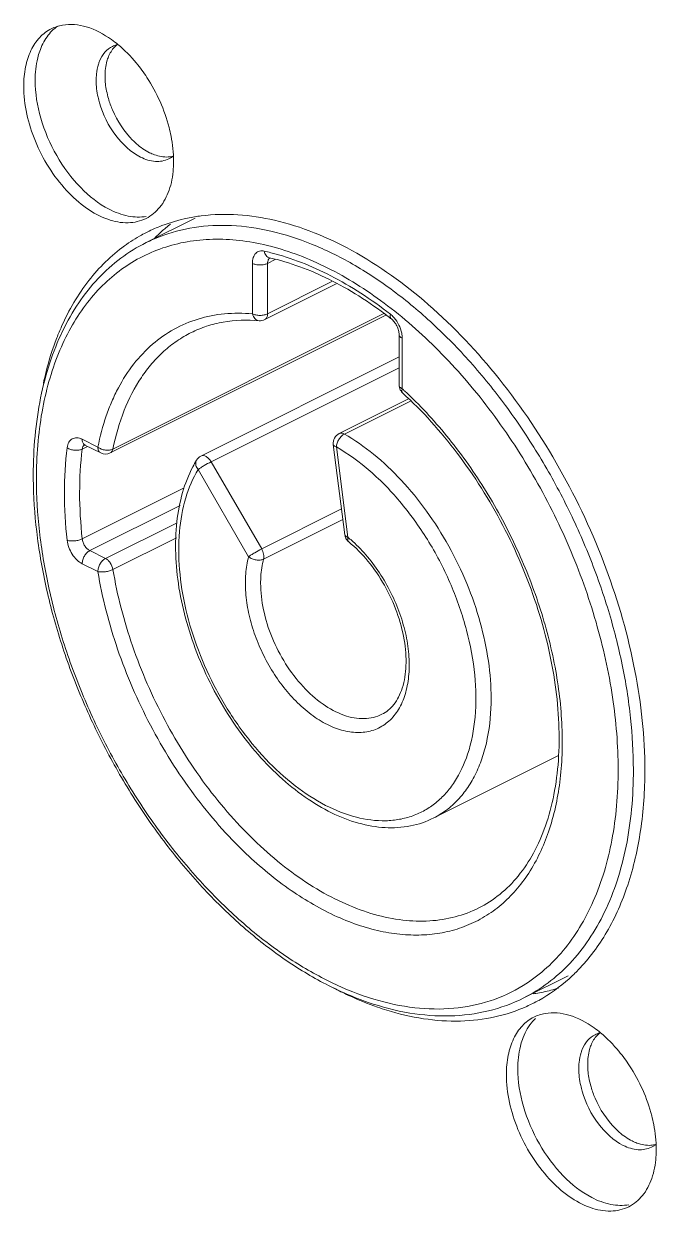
# Model space of a CAD drawing. Header units: millimetres. Extents: x 0 to 9253, y 0 to 2730.
# Drawn here: x 2708.37 to 2725.98, y 1884.49 to 1917.54 of the extents above; entities that cross this region are included whole.
import ezdxf

# ---------------------------------------------------------------- set-up
doc = ezdxf.new("R2010")
doc.units = ezdxf.units.MM
doc.layers.get('0').update_dxf_attribs({"lineweight": 13})

msp = doc.modelspace()

# ---------------------------------------------------------------- linework, layer by layer
at = {"lineweight": 9}
for p, q in [((2711.782, 1911.447), (2713.15, 1912.131)), ((2715.216, 1911.025), (2715.214, 1911.025)), ((2714.739, 1909.466), (2714.739, 1910.87)), ((2715.373, 1910.975), (2715.163, 1910.87)), ((2715.163, 1909.466), (2715.163, 1910.87)), ((2716.952, 1910.361), (2715.163, 1909.466)), ((2717.075, 1910.299), (2715.085, 1909.304)), ((2710.785, 1905.594), (2718.456, 1909.429)), ((2710.858, 1905.702), (2718.395, 1909.471)), ((2714.925, 1909.274), (2714.925, 1909.274)), ((2718.823, 1908.89), (2718.823, 1907.487)), ((2718.911, 1908.784), (2718.911, 1907.38)), ((2713.307, 1905.508), (2718.823, 1908.266)), ((2713.592, 1905.349), (2718.823, 1907.964)), ((2719.082, 1907.1), (2717.155, 1906.136)), ((2719.14, 1907.04), (2717.302, 1906.121)), ((2710.002, 1905.975), (2710.439, 1905.756)), ((2710.004, 1905.703), (2710.151, 1905.777)), ((2710.08, 1905.812), (2710.517, 1905.594)), ((2716.991, 1905.83), (2717.314, 1903.314)), ((2717.077, 1905.762), (2717.399, 1903.247)), ((2713.185, 1905.395), (2713.185, 1905.395)), ((2714.636, 1902.708), (2713.229, 1905.134)), ((2714.998, 1902.923), (2713.592, 1905.349)), ((2712.839, 1904.621), (2710.004, 1903.204)), ((2712.729, 1904.134), (2710.214, 1902.876)), ((2717.222, 1904.035), (2714.998, 1902.923)), ((2717.259, 1903.743), (2715.052, 1902.64)), ((2712.643, 1903.654), (2710.651, 1902.658)), ((2712.623, 1903.233), (2710.858, 1902.351)), ((2710.651, 1902.658), (2710.214, 1902.876)), ((2710.439, 1902.292), (2710.002, 1902.51)), ((2719.787, 1895.436), (2723.26, 1897.173)), ((2722.292, 1890.428), (2723.533, 1891.048))]:
    msp.add_line(p, q, dxfattribs=at)
for centre, radius, start, end in [((2711.144, 1916.306), 0.672, 104.334, 116.4463), ((2712.096, 1915.963), 1.705, 174.1601, 180.0597), ((2712.522, 1916.085), 1.884, 180.0162, 182.4458), ((2712.116, 1914.367), 0.66, 296.5164, 303.9037), ((2712.11, 1914.376), 0.67, 303.9196, 309.1157), ((2713.879, 1907.567), 4.658, 101.6795, 110.8698), ((2713.925, 1907.346), 4.884, 97.1374, 101.6801), ((2713.828, 1907.707), 4.51, 116.5575, 118.8094), ((2713.836, 1907.691), 4.528, 110.9178, 116.5513), ((2715.48, 1908.116), 4.892, 131.9406, 134.9509), ((2715.376, 1908.233), 4.735, 128.0205, 131.9432), ((2713.846, 1907.677), 4.544, 118.8226, 125.9424), ((2713.758, 1907.494), 4.419, 111.2965, 116.5634), ((2713.642, 1904.807), 6.562, 75.7705, 77.4303), ((2715.294, 1910.928), 0.117, 125.6645, 128.7643), ((2711.352, 1899.987), 11.826, 52.1495, 52.6329), ((2715.99, 1906.197), 7.181, 155.9852, 158.7781), ((2714.951, 1909.572), 0.3, 264.9367, 296.5695), ((2719.122, 1907.486), 0.299, 179.964, 207.9136), ((2711.302, 1899.039), 11.291, 47.1876, 47.6312), ((2719.124, 1907.487), 0.301, 207.9152, 222.0466), ((2719.123, 1907.487), 0.3, 222.0965, 227.6545), ((2717.289, 1905.868), 0.3, 116.5672, 187.304), ((2710.132, 1905.726), 0.116, 125.1706, 128.5357), ((2710.131, 1905.914), 0.113, 234.0644, 243.4397), ((2710.651, 1905.862), 0.3, 243.3808, 296.5688), ((2716.06, 1903.658), 3.359, 148.8566, 152.5014), ((2713.326, 1905.31), 0.165, 148.9485, 161.6522), ((2713.442, 1905.24), 0.3, 116.5682, 148.8659), ((2721.127, 1904.985), 12.486, 180.0006, 180.4965), ((2717.614, 1903.353), 0.302, 187.309, 197.6652), ((2717.611, 1903.352), 0.299, 197.7164, 206.9913), ((2715.055, 1900.385), 3.699, 49.1326, 50.6805), ((2721.468, 1899.198), 9.595, 242.2263, 245.0193), ((2721.843, 1895.405), 4.913, 278.3805, 279.2639), ((2721.857, 1895.32), 4.827, 279.2596, 281.6949), ((2721.885, 1895.185), 4.689, 281.6875, 287.0922), ((2720.527, 1894.313), 4.514, 294.1724, 296.5568), ((2720.528, 1894.309), 4.51, 296.5576, 298.9058), ((2724.579, 1888.803), 0.672, 104.334, 116.4463), ((2725.531, 1888.461), 1.705, 174.1601, 180.0597), ((2725.957, 1888.583), 1.884, 180.0162, 182.4458), ((2725.551, 1886.865), 0.66, 296.5164, 303.9037), ((2725.545, 1886.874), 0.67, 303.9196, 309.1157)]:
    msp.add_arc(centre, radius, start, end, dxfattribs=at)
for points, knots in [([(2708.375, 1915.802), (2708.375, 1915.981), (2708.404, 1916.323), (2708.55, 1916.79), (2708.794, 1917.164), (2709.021, 1917.337), (2709.142, 1917.397)], [0, 0, 0, 0, 0.289434, 0.549661, 0.782893, 1, 1, 1, 1]), ([(2709.318, 1917.472), (2709.205, 1917.392), (2708.997, 1917.179), (2708.868, 1916.914), (2708.819, 1916.771)], [0, 0, 0, 0, 0.476728, 1, 1, 1, 1]), ([(2709.453, 1917.5), (2709.671, 1917.538), (2710.173, 1917.485), (2710.605, 1917.249), (2710.819, 1917.097)], [0, 0, 0, 0, 0.458212, 1, 1, 1, 1]), ([(2710.973, 1916.955), (2710.947, 1916.934), (2710.845, 1916.839), (2710.772, 1916.716), (2710.732, 1916.618)], [0, 0, 0, 0, 0.237875, 1, 1, 1, 1]), ([(2710.819, 1917.097), (2710.88, 1917.053), (2711.131, 1916.86), (2711.353, 1916.632), (2711.507, 1916.447)], [0, 0, 0, 0, 0.238989, 1, 1, 1, 1]), ([(2708.819, 1916.771), (2708.797, 1916.71), (2708.721, 1916.447), (2708.693, 1916.17), (2708.693, 1915.961)], [0, 0, 0, 0, 0.235186, 1, 1, 1, 1]), ([(2710.845, 1916.907), (2710.765, 1916.868), (2710.616, 1916.748), (2710.521, 1916.584), (2710.484, 1916.494)], [0, 0, 0, 0, 0.478312, 1, 1, 1, 1]), ([(2710.484, 1916.494), (2710.473, 1916.467), (2710.432, 1916.351), (2710.409, 1916.229), (2710.399, 1916.136)], [0, 0, 0, 0, 0.237679, 1, 1, 1, 1]), ([(2710.732, 1916.618), (2710.716, 1916.579), (2710.658, 1916.407), (2710.638, 1916.224), (2710.638, 1916.085)], [0, 0, 0, 0, 0.233286, 1, 1, 1, 1]), ([(2711.507, 1916.447), (2711.613, 1916.318), (2712.012, 1915.773), (2712.295, 1915.142), (2712.421, 1914.651)], [0, 0, 0, 0, 0.247861, 1, 1, 1, 1]), ([(2711.787, 1912.177), (2711.622, 1912.148), (2711.256, 1912.162), (2710.606, 1912.41), (2709.897, 1912.976), (2709.252, 1913.853), (2708.814, 1914.875), (2708.693, 1915.608), (2708.693, 1915.961)], [0, 0, 0, 0, 0.093547, 0.199568, 0.384098, 0.59109, 0.802817, 1, 1, 1, 1]), ([(2710.484, 1915.334), (2710.469, 1915.387), (2710.417, 1915.592), (2710.39, 1915.804), (2710.39, 1915.961)], [0, 0, 0, 0, 0.261171, 1, 1, 1, 1]), ([(2710.639, 1916.005), (2710.641, 1915.96), (2710.655, 1915.776), (2710.693, 1915.593), (2710.732, 1915.458)], [0, 0, 0, 0, 0.240133, 1, 1, 1, 1]), ([(2711.78, 1912.12), (2711.626, 1912.044), (2711.258, 1911.961), (2710.673, 1912.077), (2710.087, 1912.399), (2709.33, 1913.081), (2708.627, 1914.219), (2708.375, 1915.282), (2708.375, 1915.802)], [0, 0, 0, 0, 0.090715, 0.191731, 0.308086, 0.439288, 0.725544, 1, 1, 1, 1]), ([(2711.628, 1913.827), (2711.356, 1913.963), (2710.871, 1914.422), (2710.578, 1915.008), (2710.484, 1915.334)], [0, 0, 0, 0, 0.473032, 1, 1, 1, 1]), ([(2710.732, 1915.458), (2710.763, 1915.349), (2710.915, 1914.928), (2711.166, 1914.54), (2711.401, 1914.303)], [0, 0, 0, 0, 0.252654, 1, 1, 1, 1]), ([(2712.421, 1914.651), (2712.442, 1914.572), (2712.512, 1914.265), (2712.547, 1913.949), (2712.547, 1913.716)], [0, 0, 0, 0, 0.26036, 1, 1, 1, 1]), ([(2711.401, 1914.303), (2711.438, 1914.266), (2711.582, 1914.131), (2711.745, 1914.015), (2711.875, 1913.95)], [0, 0, 0, 0, 0.265011, 1, 1, 1, 1]), ([(2712.41, 1913.777), (2712.299, 1913.721), (2712.019, 1913.675), (2711.756, 1913.762), (2711.628, 1913.827)], [0, 0, 0, 0, 0.463706, 1, 1, 1, 1]), ([(2711.875, 1913.95), (2711.919, 1913.929), (2712.084, 1913.857), (2712.268, 1913.822), (2712.398, 1913.831)], [0, 0, 0, 0, 0.271907, 1, 1, 1, 1]), ([(2712.547, 1913.716), (2712.547, 1913.643), (2712.537, 1913.37), (2712.488, 1913.096), (2712.421, 1912.906)], [0, 0, 0, 0, 0.265124, 1, 1, 1, 1]), ([(2712.421, 1912.906), (2712.362, 1912.735), (2712.201, 1912.422), (2711.927, 1912.194), (2711.78, 1912.12)], [0, 0, 0, 0, 0.524962, 1, 1, 1, 1]), ([(2713.318, 1912.192), (2713.992, 1912.277), (2715.472, 1912.159), (2717.64, 1911.265), (2719.757, 1909.736), (2721.704, 1907.666), (2723.367, 1905.184), (2724.645, 1902.441), (2725.457, 1899.609), (2725.664, 1897.691), (2725.664, 1896.765)], [0, 0, 0, 0, 0.094202, 0.201025, 0.321602, 0.453732, 0.593107, 0.734301, 0.871644, 1, 1, 1, 1]), ([(2725.345, 1896.783), (2725.345, 1897.261), (2725.289, 1898.241), (2725.053, 1899.723), (2724.668, 1901.227), (2724.14, 1902.726), (2723.48, 1904.191), (2722.699, 1905.596), (2721.814, 1906.914), (2720.839, 1908.12), (2719.793, 1909.193), (2718.695, 1910.112), (2717.565, 1910.861), (2716.423, 1911.424), (2715.289, 1911.792), (2714.184, 1911.955), (2713.129, 1911.908), (2712.464, 1911.733), (2712.153, 1911.611)], [0, 0, 0, 0, 0.064232, 0.13149, 0.201125, 0.272404, 0.344513, 0.416607, 0.48784, 0.557402, 0.624556, 0.688671, 0.749271, 0.806081, 0.859085, 0.908577, 0.955212, 1, 1, 1, 1]), ([(2708.641, 1904.985), (2708.641, 1905.704), (2708.731, 1906.762), (2709.077, 1908.09), (2709.43, 1908.979), (2709.88, 1909.772), (2710.425, 1910.459), (2711.058, 1911.028), (2711.535, 1911.323), (2711.782, 1911.447)], [0, 0, 0, 0, 0.285315, 0.417838, 0.543751, 0.663702, 0.778744, 0.890281, 1, 1, 1, 1]), ([(2724.921, 1896.783), (2724.921, 1897.456), (2724.807, 1898.843), (2724.341, 1900.923), (2723.594, 1903), (2722.593, 1904.995), (2721.375, 1906.833), (2719.986, 1908.447), (2718.477, 1909.776), (2717.134, 1910.625), (2716.05, 1911.105), (2715.262, 1911.358), (2714.489, 1911.51), (2713.736, 1911.559), (2713.012, 1911.503), (2712.325, 1911.344), (2711.68, 1911.081), (2711.086, 1910.718), (2710.549, 1910.259), (2710.073, 1909.708), (2709.664, 1909.073), (2709.325, 1908.359), (2709.059, 1907.574), (2708.798, 1906.415), (2708.728, 1905.5), (2708.728, 1904.879)], [0, 0, 0, 0, 0.06866, 0.14148, 0.216946, 0.293301, 0.36872, 0.441454, 0.509989, 0.573228, 0.60272, 0.630777, 0.657481, 0.682978, 0.707488, 0.731298, 0.754747, 0.778207, 0.802044, 0.826598, 0.852152, 0.878922, 0.907051, 0.936615, 1, 1, 1, 1]), ([(2709.43, 1909.119), (2709.632, 1909.57), (2710.116, 1910.405), (2710.806, 1911.086), (2711.178, 1911.356)], [0, 0, 0, 0, 0.517752, 1, 1, 1, 1]), ([(2714.739, 1910.87), (2714.739, 1910.924), (2714.751, 1911.024), (2714.81, 1911.134), (2714.879, 1911.189), (2714.959, 1911.223), (2715.027, 1911.221), (2715.07, 1911.211)], [0, 0, 0, 0, 0.291558, 0.538016, 0.651039, 0.762712, 1, 1, 1, 1]), ([(2715.07, 1911.211), (2715.073, 1911.188), (2715.086, 1911.144), (2715.118, 1911.087), (2715.162, 1911.044), (2715.198, 1911.029), (2715.216, 1911.025)], [0, 0, 0, 0, 0.281682, 0.540737, 0.777236, 1, 1, 1, 1]), ([(2715.175, 1910.95), (2715.177, 1910.957), (2715.188, 1910.983), (2715.205, 1911.006), (2715.221, 1911.019)], [0, 0, 0, 0, 0.269607, 1, 1, 1, 1]), ([(2718.529, 1909.386), (2718.262, 1909.59), (2717.723, 1909.967), (2716.642, 1910.576), (2715.786, 1910.898), (2715.216, 1911.025)], [0, 0, 0, 0, 0.27144, 0.529006, 1, 1, 1, 1]), ([(2715.254, 1911.167), (2715.831, 1911.021), (2716.692, 1910.678), (2717.776, 1910.046), (2718.314, 1909.663), (2718.58, 1909.456)], [0, 0, 0, 0, 0.474309, 0.731004, 1, 1, 1, 1]), ([(2714.739, 1910.87), (2714.769, 1910.855), (2714.84, 1910.833), (2714.951, 1910.822), (2715.062, 1910.833), (2715.133, 1910.855), (2715.163, 1910.87)], [0, 0, 0, 0, 0.23537, 0.5, 0.76463, 1, 1, 1, 1]), ([(2715.163, 1910.87), (2715.163, 1910.877), (2715.164, 1910.904), (2715.169, 1910.931), (2715.175, 1910.95)], [0, 0, 0, 0, 0.264585, 1, 1, 1, 1]), ([(2710.439, 1905.756), (2710.497, 1906.051), (2710.611, 1906.482), (2710.821, 1907.026), (2711.058, 1907.52), (2711.412, 1908.075), (2711.937, 1908.632), (2712.547, 1909.059), (2713.229, 1909.347), (2713.97, 1909.491), (2714.481, 1909.489), (2714.739, 1909.466)], [0, 0, 0, 0, 0.143637, 0.212064, 0.278305, 0.404812, 0.525104, 0.641726, 0.757717, 0.876221, 1, 1, 1, 1]), ([(2714.739, 1909.466), (2714.769, 1909.451), (2714.84, 1909.429), (2714.951, 1909.419), (2715.062, 1909.429), (2715.133, 1909.451), (2715.163, 1909.466)], [0, 0, 0, 0, 0.235374, 0.500009, 0.764642, 1, 1, 1, 1]), ([(2714.739, 1909.466), (2714.745, 1909.441), (2714.763, 1909.392), (2714.805, 1909.331), (2714.86, 1909.288), (2714.903, 1909.276), (2714.925, 1909.274)], [0, 0, 0, 0, 0.279768, 0.538479, 0.776009, 1, 1, 1, 1]), ([(2715.085, 1909.304), (2715.097, 1909.31), (2715.121, 1909.328), (2715.145, 1909.366), (2715.16, 1909.413), (2715.163, 1909.448), (2715.163, 1909.466)], [0, 0, 0, 0, 0.217151, 0.450339, 0.710419, 1, 1, 1, 1]), ([(2718.58, 1909.456), (2718.577, 1909.442), (2718.574, 1909.416), (2718.576, 1909.378), (2718.587, 1909.347), (2718.601, 1909.331), (2718.608, 1909.325)], [0, 0, 0, 0, 0.303685, 0.567778, 0.795087, 1, 1, 1, 1]), ([(2718.58, 1909.456), (2718.589, 1909.449), (2718.627, 1909.418), (2718.662, 1909.383), (2718.686, 1909.355)], [0, 0, 0, 0, 0.241348, 1, 1, 1, 1]), ([(2718.686, 1909.355), (2718.738, 1909.294), (2718.826, 1909.159), (2718.88, 1909.007), (2718.896, 1908.929)], [0, 0, 0, 0, 0.500662, 1, 1, 1, 1]), ([(2714.925, 1909.274), (2714.593, 1909.303), (2714.095, 1909.288), (2713.466, 1909.132), (2713.174, 1909.012), (2713.034, 1908.942)], [0, 0, 0, 0, 0.514426, 0.759263, 1, 1, 1, 1]), ([(2718.608, 1909.325), (2718.638, 1909.302), (2718.697, 1909.24), (2718.765, 1909.131), (2718.81, 1909.01), (2718.823, 1908.928), (2718.823, 1908.89)], [0, 0, 0, 0, 0.230534, 0.502697, 0.773601, 1, 1, 1, 1]), ([(2708.921, 1907.527), (2708.944, 1907.638), (2709.044, 1908.068), (2709.177, 1908.49), (2709.296, 1908.796)], [0, 0, 0, 0, 0.257275, 1, 1, 1, 1]), ([(2710.858, 1905.702), (2710.931, 1906.07), (2711.127, 1906.765), (2711.531, 1907.556), (2711.933, 1908.087), (2712.266, 1908.429), (2712.632, 1908.717), (2712.898, 1908.874), (2713.034, 1908.942)], [0, 0, 0, 0, 0.27801, 0.53357, 0.654465, 0.771758, 0.886528, 1, 1, 1, 1]), ([(2718.911, 1908.784), (2718.898, 1908.79), (2718.874, 1908.804), (2718.846, 1908.83), (2718.827, 1908.859), (2718.823, 1908.88), (2718.823, 1908.89)], [0, 0, 0, 0, 0.301881, 0.565479, 0.793524, 1, 1, 1, 1]), ([(2718.896, 1908.929), (2718.898, 1908.916), (2718.907, 1908.869), (2718.911, 1908.82), (2718.911, 1908.784)], [0, 0, 0, 0, 0.258549, 1, 1, 1, 1]), ([(2718.911, 1907.38), (2718.898, 1907.387), (2718.874, 1907.401), (2718.846, 1907.427), (2718.827, 1907.456), (2718.823, 1907.477), (2718.823, 1907.487)], [0, 0, 0, 0, 0.302288, 0.565551, 0.793459, 1, 1, 1, 1]), ([(2718.911, 1907.38), (2718.907, 1907.368), (2718.901, 1907.345), (2718.899, 1907.313), (2718.905, 1907.285), (2718.915, 1907.27), (2718.921, 1907.265)], [0, 0, 0, 0, 0.314138, 0.581271, 0.804383, 1, 1, 1, 1]), ([(2718.975, 1907.321), (2719.394, 1906.934), (2720.191, 1906.077), (2721.223, 1904.63), (2722.089, 1903.04), (2722.755, 1901.365), (2723.197, 1899.67), (2723.396, 1898.018), (2723.346, 1896.469), (2723.045, 1895.081), (2722.579, 1894.077), (2722.087, 1893.421), (2721.675, 1893.012), (2721.213, 1892.679), (2720.708, 1892.427), (2720.165, 1892.258), (2719.59, 1892.174), (2718.988, 1892.176), (2718.367, 1892.262), (2717.731, 1892.431), (2716.853, 1892.774), (2715.755, 1893.411), (2714.958, 1894.07), (2714.568, 1894.441)], [0, 0, 0, 0, 0.071625, 0.146409, 0.222652, 0.298506, 0.372167, 0.442018, 0.506808, 0.565856, 0.619291, 0.644288, 0.66842, 0.692003, 0.7154, 0.738987, 0.763126, 0.788133, 0.814262, 0.841694, 0.870541, 0.932529, 1, 1, 1, 1]), ([(2721.04, 1892.932), (2721.248, 1893.036), (2721.649, 1893.296), (2722.166, 1893.818), (2722.595, 1894.468), (2722.927, 1895.233), (2723.156, 1896.102), (2723.277, 1897.057), (2723.287, 1898.083), (2723.186, 1899.16), (2722.975, 1900.269), (2722.548, 1901.774), (2721.769, 1903.605), (2720.516, 1905.597), (2719.478, 1906.757), (2718.921, 1907.265)], [0, 0, 0, 0, 0.042782, 0.087131, 0.134253, 0.185025, 0.239858, 0.298822, 0.361708, 0.4281, 0.497423, 0.568988, 0.715589, 0.861427, 1, 1, 1, 1]), ([(2717.077, 1905.762), (2717.079, 1905.798), (2717.095, 1905.871), (2717.144, 1905.973), (2717.213, 1906.061), (2717.272, 1906.106), (2717.302, 1906.121)], [0, 0, 0, 0, 0.243461, 0.508384, 0.768759, 1, 1, 1, 1]), ([(2717.302, 1906.121), (2717.278, 1906.135), (2717.24, 1906.149), (2717.188, 1906.149), (2717.165, 1906.141), (2717.155, 1906.136)], [0, 0, 0, 0, 0.538499, 0.775389, 1, 1, 1, 1]), ([(2721.386, 1898.763), (2721.386, 1899.11), (2721.329, 1899.825), (2721.098, 1900.898), (2720.726, 1901.973), (2720.225, 1903.011), (2719.614, 1903.977), (2718.913, 1904.839), (2718.147, 1905.564), (2717.586, 1905.957), (2717.302, 1906.121)], [0, 0, 0, 0, 0.118927, 0.244877, 0.375455, 0.507868, 0.63919, 0.766578, 0.887497, 1, 1, 1, 1]), ([(2709.582, 1903.165), (2709.533, 1903.605), (2709.481, 1904.465), (2709.53, 1905.326), (2709.582, 1905.739)], [0, 0, 0, 0, 0.514681, 1, 1, 1, 1]), ([(2709.582, 1905.739), (2709.586, 1905.767), (2709.596, 1905.819), (2709.626, 1905.89), (2709.669, 1905.948), (2709.723, 1905.989), (2709.786, 1906.013), (2709.856, 1906.019), (2709.93, 1906.006), (2709.978, 1905.987), (2710.002, 1905.975)], [0, 0, 0, 0, 0.142296, 0.27252, 0.392261, 0.505599, 0.617997, 0.73516, 0.861747, 1, 1, 1, 1]), ([(2709.582, 1905.739), (2709.612, 1905.719), (2709.68, 1905.688), (2709.792, 1905.666), (2709.903, 1905.668), (2709.974, 1905.688), (2710.004, 1905.703)], [0, 0, 0, 0, 0.24359, 0.5085, 0.768778, 1, 1, 1, 1]), ([(2710.002, 1905.975), (2710.002, 1905.944), (2710.009, 1905.886), (2710.043, 1905.837), (2710.064, 1905.822)], [0, 0, 0, 0, 0.547639, 1, 1, 1, 1]), ([(2710.004, 1905.703), (2710.007, 1905.726), (2710.018, 1905.768), (2710.044, 1905.804), (2710.06, 1905.817)], [0, 0, 0, 0, 0.536397, 1, 1, 1, 1]), ([(2710.053, 1905.822), (2710.052, 1905.822), (2710.057, 1905.822), (2710.059, 1905.821), (2710.07, 1905.817), (2710.076, 1905.814), (2710.08, 1905.812)], [0, 0, 0, 0, 0.037346, 0.208977, 0.527959, 1, 1, 1, 1]), ([(2710.439, 1905.756), (2710.468, 1905.734), (2710.535, 1905.698), (2710.646, 1905.67), (2710.757, 1905.669), (2710.828, 1905.687), (2710.858, 1905.702)], [0, 0, 0, 0, 0.247713, 0.512731, 0.770772, 1, 1, 1, 1]), ([(2710.439, 1905.756), (2710.439, 1905.738), (2710.442, 1905.703), (2710.457, 1905.656), (2710.481, 1905.618), (2710.504, 1905.6), (2710.517, 1905.594)], [0, 0, 0, 0, 0.289515, 0.549607, 0.782834, 1, 1, 1, 1]), ([(2717.077, 1905.762), (2717.065, 1905.765), (2717.04, 1905.775), (2717.007, 1905.795), (2716.993, 1905.819), (2716.991, 1905.83)], [0, 0, 0, 0, 0.321333, 0.705733, 1, 1, 1, 1]), ([(2720.731, 1897.21), (2720.841, 1897.543), (2720.98, 1898.28), (2720.96, 1899.45), (2720.727, 1900.689), (2720.295, 1901.934), (2719.685, 1903.122), (2718.928, 1904.193), (2718.063, 1905.093), (2717.41, 1905.57), (2717.077, 1905.762)], [0, 0, 0, 0, 0.106582, 0.224929, 0.352933, 0.4871, 0.623166, 0.756651, 0.883366, 1, 1, 1, 1]), ([(2710.004, 1903.204), (2709.956, 1903.631), (2709.906, 1904.466), (2709.954, 1905.301), (2710.004, 1905.703)], [0, 0, 0, 0, 0.514681, 1, 1, 1, 1]), ([(2710.785, 1905.594), (2710.804, 1905.603), (2710.838, 1905.635), (2710.853, 1905.679), (2710.858, 1905.702)], [0, 0, 0, 0, 0.46502, 1, 1, 1, 1]), ([(2713.592, 1905.349), (2713.574, 1905.38), (2713.533, 1905.435), (2713.459, 1905.496), (2713.391, 1905.522), (2713.34, 1905.521), (2713.317, 1905.513), (2713.307, 1905.508)], [0, 0, 0, 0, 0.302134, 0.574016, 0.803073, 0.904021, 1, 1, 1, 1]), ([(2719.787, 1895.436), (2719.583, 1895.334), (2719.137, 1895.184), (2718.417, 1895.142), (2717.67, 1895.274), (2716.918, 1895.569), (2716.176, 1896.014), (2715.463, 1896.595), (2714.795, 1897.294), (2714.19, 1898.094), (2713.662, 1898.972), (2713.227, 1899.904), (2712.897, 1900.865), (2712.68, 1901.827), (2712.584, 1902.766), (2712.613, 1903.657), (2712.767, 1904.478), (2712.961, 1904.98), (2713.08, 1905.209)], [0, 0, 0, 0, 0.048229, 0.098004, 0.150663, 0.207122, 0.267775, 0.332493, 0.40072, 0.471571, 0.543944, 0.616619, 0.68835, 0.757966, 0.824466, 0.88712, 0.945578, 1, 1, 1, 1]), ([(2713.229, 1905.134), (2713.081, 1904.888), (2712.842, 1904.323), (2712.677, 1903.375), (2712.686, 1902.323), (2712.868, 1901.212), (2713.217, 1900.085), (2713.716, 1898.989), (2714.345, 1897.971), (2715.079, 1897.072), (2715.886, 1896.329), (2716.735, 1895.775), (2717.594, 1895.431), (2718.307, 1895.336), (2718.836, 1895.388), (2719.204, 1895.486), (2719.546, 1895.642), (2719.857, 1895.856), (2720.136, 1896.123), (2720.465, 1896.557), (2720.641, 1896.941), (2720.731, 1897.21)], [0, 0, 0, 0, 0.054666, 0.115376, 0.18208, 0.253832, 0.329094, 0.405967, 0.482401, 0.556384, 0.626145, 0.690366, 0.748446, 0.800801, 0.825385, 0.849282, 0.872886, 0.896616, 0.920882, 0.946042, 1, 1, 1, 1]), ([(2713.229, 1905.134), (2713.202, 1905.167), (2713.169, 1905.225), (2713.158, 1905.306), (2713.164, 1905.344), (2713.169, 1905.362)], [0, 0, 0, 0, 0.533283, 0.774116, 1, 1, 1, 1]), ([(2713.229, 1905.134), (2713.253, 1905.151), (2713.309, 1905.188), (2713.429, 1905.261), (2713.526, 1905.316), (2713.592, 1905.349)], [0, 0, 0, 0, 0.210713, 0.474541, 1, 1, 1, 1]), ([(2722.292, 1890.428), (2721.979, 1890.271), (2721.308, 1890.027), (2720.226, 1889.891), (2719.09, 1889.979), (2717.925, 1890.284), (2716.751, 1890.797), (2715.588, 1891.504), (2714.457, 1892.391), (2713.376, 1893.441), (2712.366, 1894.634), (2711.445, 1895.947), (2710.63, 1897.356), (2709.938, 1898.832), (2709.381, 1900.349), (2708.969, 1901.877), (2708.712, 1903.387), (2708.645, 1904.388), (2708.641, 1904.877)], [0, 0, 0, 0, 0.046192, 0.093594, 0.143264, 0.195992, 0.252242, 0.312151, 0.375568, 0.442106, 0.511188, 0.582104, 0.654051, 0.726177, 0.797622, 0.867556, 0.935227, 1, 1, 1, 1]), ([(2708.728, 1904.879), (2708.728, 1904.389), (2708.789, 1903.384), (2709.042, 1901.866), (2709.456, 1900.327), (2710.02, 1898.798), (2710.724, 1897.311), (2711.553, 1895.896), (2712.491, 1894.582), (2713.517, 1893.397), (2714.612, 1892.363), (2715.753, 1891.504), (2716.918, 1890.835), (2718.084, 1890.371), (2719.229, 1890.124), (2720.329, 1890.101), (2721.361, 1890.307), (2721.986, 1890.596), (2722.273, 1890.772)], [0, 0, 0, 0, 0.065223, 0.133634, 0.204503, 0.276997, 0.350196, 0.423152, 0.494927, 0.564639, 0.631502, 0.69488, 0.75434, 0.809717, 0.861188, 0.909328, 0.955145, 1, 1, 1, 1]), ([(2709.582, 1903.165), (2709.613, 1903.155), (2709.684, 1903.144), (2709.794, 1903.146), (2709.904, 1903.164), (2709.973, 1903.188), (2710.004, 1903.204)], [0, 0, 0, 0, 0.227305, 0.491628, 0.760408, 1, 1, 1, 1]), ([(2710.002, 1902.51), (2709.948, 1902.538), (2709.843, 1902.617), (2709.717, 1902.774), (2709.624, 1902.961), (2709.59, 1903.098), (2709.582, 1903.165)], [0, 0, 0, 0, 0.226943, 0.481513, 0.746039, 1, 1, 1, 1]), ([(2710.214, 1902.876), (2710.187, 1902.89), (2710.134, 1902.929), (2710.071, 1903.008), (2710.025, 1903.102), (2710.008, 1903.17), (2710.004, 1903.204)], [0, 0, 0, 0, 0.22693, 0.48151, 0.746052, 1, 1, 1, 1]), ([(2717.476, 1903.182), (2717.626, 1903.052), (2717.914, 1902.761), (2718.289, 1902.264), (2718.608, 1901.71), (2718.857, 1901.123), (2719.027, 1900.524), (2719.111, 1899.937), (2719.107, 1899.384), (2719.012, 1898.884), (2718.83, 1898.458), (2718.562, 1898.123), (2718.217, 1897.898), (2717.814, 1897.799), (2717.377, 1897.826), (2716.923, 1897.973), (2716.468, 1898.232), (2716.186, 1898.463), (2716.049, 1898.593)], [0, 0, 0, 0, 0.070671, 0.144873, 0.22092, 0.296935, 0.371047, 0.441555, 0.507103, 0.566893, 0.620932, 0.670285, 0.717168, 0.764544, 0.815217, 0.871048, 0.932736, 1, 1, 1, 1]), ([(2717.399, 1903.247), (2717.388, 1903.25), (2717.363, 1903.259), (2717.329, 1903.279), (2717.315, 1903.303), (2717.314, 1903.314)], [0, 0, 0, 0, 0.321332, 0.70571, 1, 1, 1, 1]), ([(2717.399, 1903.247), (2717.396, 1903.233), (2717.392, 1903.208), (2717.393, 1903.172), (2717.402, 1903.142), (2717.415, 1903.126), (2717.421, 1903.121)], [0, 0, 0, 0, 0.306658, 0.571587, 0.79769, 1, 1, 1, 1]), ([(2718.345, 1898.321), (2718.408, 1898.352), (2718.53, 1898.432), (2718.687, 1898.596), (2718.819, 1898.806), (2718.962, 1899.161), (2719.042, 1899.704), (2718.984, 1900.422), (2718.777, 1901.181), (2718.436, 1901.921), (2717.985, 1902.584), (2717.617, 1902.961), (2717.421, 1903.121)], [0, 0, 0, 0, 0.038214, 0.078851, 0.123333, 0.172742, 0.286798, 0.419124, 0.564038, 0.714307, 0.862136, 1, 1, 1, 1]), ([(2710.002, 1902.51), (2710.002, 1902.547), (2710.014, 1902.622), (2710.06, 1902.727), (2710.126, 1902.816), (2710.184, 1902.861), (2710.214, 1902.876)], [0, 0, 0, 0, 0.246793, 0.511785, 0.770324, 1, 1, 1, 1]), ([(2714.636, 1902.708), (2714.66, 1902.726), (2714.715, 1902.762), (2714.835, 1902.836), (2714.932, 1902.89), (2714.998, 1902.923)], [0, 0, 0, 0, 0.210667, 0.474474, 1, 1, 1, 1]), ([(2715.052, 1902.64), (2715.063, 1902.684), (2715.06, 1902.785), (2715.024, 1902.878), (2714.998, 1902.923)], [0, 0, 0, 0, 0.464541, 1, 1, 1, 1]), ([(2710.439, 1902.292), (2710.439, 1902.328), (2710.451, 1902.404), (2710.497, 1902.508), (2710.563, 1902.598), (2710.621, 1902.643), (2710.651, 1902.658)], [0, 0, 0, 0, 0.246799, 0.511797, 0.77034, 1, 1, 1, 1]), ([(2710.858, 1902.351), (2710.847, 1902.416), (2710.808, 1902.51), (2710.727, 1902.608), (2710.677, 1902.645), (2710.651, 1902.658)], [0, 0, 0, 0, 0.519952, 0.773475, 1, 1, 1, 1]), ([(2716.049, 1898.593), (2715.91, 1898.723), (2715.646, 1899.01), (2715.302, 1899.491), (2715.011, 1900.019), (2714.782, 1900.575), (2714.624, 1901.14), (2714.542, 1901.694), (2714.54, 1902.219), (2714.594, 1902.553), (2714.636, 1902.708)], [0, 0, 0, 0, 0.125869, 0.257, 0.390652, 0.523886, 0.6538, 0.777741, 0.893601, 1, 1, 1, 1]), ([(2714.636, 1902.708), (2714.664, 1902.684), (2714.73, 1902.644), (2714.84, 1902.611), (2714.951, 1902.607), (2715.022, 1902.625), (2715.052, 1902.64)], [0, 0, 0, 0, 0.251292, 0.516362, 0.772412, 1, 1, 1, 1]), ([(2714.969, 1901.971), (2714.969, 1902.03), (2714.975, 1902.255), (2715.008, 1902.48), (2715.052, 1902.64)], [0, 0, 0, 0, 0.262654, 1, 1, 1, 1]), ([(2710.439, 1902.292), (2710.47, 1902.285), (2710.54, 1902.279), (2710.649, 1902.287), (2710.758, 1902.31), (2710.827, 1902.335), (2710.858, 1902.351)], [0, 0, 0, 0, 0.223434, 0.48762, 0.758366, 1, 1, 1, 1]), ([(2714.568, 1894.441), (2714.039, 1894.944), (2713.051, 1896.075), (2711.847, 1897.999), (2710.941, 1900.091), (2710.56, 1901.56), (2710.439, 1902.292)], [0, 0, 0, 0, 0.243226, 0.497422, 0.752945, 1, 1, 1, 1]), ([(2721.04, 1892.932), (2720.831, 1892.828), (2720.385, 1892.66), (2719.665, 1892.549), (2718.905, 1892.575), (2718.118, 1892.738), (2717.316, 1893.033), (2716.51, 1893.456), (2715.714, 1893.997), (2714.94, 1894.65), (2714.2, 1895.404), (2713.265, 1896.538), (2712.256, 1898.125), (2711.355, 1900.182), (2710.978, 1901.629), (2710.858, 1902.351)], [0, 0, 0, 0, 0.044951, 0.091077, 0.139397, 0.190668, 0.245354, 0.303635, 0.36545, 0.430539, 0.498479, 0.568727, 0.713436, 0.859125, 1, 1, 1, 1]), ([(2718.345, 1898.321), (2718.27, 1898.283), (2718.107, 1898.224), (2717.843, 1898.192), (2717.564, 1898.215), (2717.167, 1898.322), (2716.666, 1898.597), (2716.119, 1899.09), (2715.642, 1899.721), (2715.27, 1900.443), (2715.03, 1901.202), (2714.969, 1901.721), (2714.969, 1901.971)], [0, 0, 0, 0, 0.044775, 0.090975, 0.139792, 0.192058, 0.308038, 0.438783, 0.57998, 0.725235, 0.867426, 1, 1, 1, 1]), ([(2719.787, 1895.436), (2719.912, 1895.499), (2720.153, 1895.648), (2720.473, 1895.936), (2720.749, 1896.286), (2720.98, 1896.693), (2721.161, 1897.15), (2721.339, 1897.839), (2721.386, 1898.389), (2721.386, 1898.763)], [0, 0, 0, 0, 0.107708, 0.217562, 0.33149, 0.45104, 0.577275, 0.710836, 1, 1, 1, 1]), ([(2722.273, 1890.772), (2722.482, 1890.9), (2722.884, 1891.198), (2723.415, 1891.744), (2723.872, 1892.39), (2724.392, 1893.396), (2724.727, 1894.549), (2724.894, 1895.789), (2724.921, 1896.447), (2724.921, 1896.783)], [0, 0, 0, 0, 0.107454, 0.217701, 0.332311, 0.452507, 0.712182, 0.852713, 1, 1, 1, 1]), ([(2722.292, 1890.428), (2722.53, 1890.547), (2722.99, 1890.832), (2723.601, 1891.383), (2724.13, 1892.051), (2724.57, 1892.828), (2724.916, 1893.702), (2725.165, 1894.663), (2725.314, 1895.7), (2725.345, 1896.416), (2725.345, 1896.783)], [0, 0, 0, 0, 0.107669, 0.217485, 0.331372, 0.450874, 0.577075, 0.710584, 0.851649, 1, 1, 1, 1]), ([(2725.664, 1896.765), (2725.664, 1896.203), (2725.592, 1895.12), (2725.245, 1893.595), (2724.667, 1892.271), (2724.116, 1891.525), (2723.81, 1891.209)], [0, 0, 0, 0, 0.281279, 0.541145, 0.779507, 1, 1, 1, 1]), ([(2723.81, 1891.209), (2723.728, 1891.124), (2723.393, 1890.801), (2723.012, 1890.528), (2722.709, 1890.361)], [0, 0, 0, 0, 0.254125, 1, 1, 1, 1]), ([(2718.486, 1890.086), (2718.396, 1890.114), (2718.033, 1890.233), (2717.678, 1890.379), (2717.416, 1890.501)], [0, 0, 0, 0, 0.244082, 1, 1, 1, 1]), ([(2722.375, 1890.194), (2722.092, 1890.067), (2721.487, 1889.868), (2720.168, 1889.712), (2719.146, 1889.882), (2718.486, 1890.086)], [0, 0, 0, 0, 0.235056, 0.477279, 1, 1, 1, 1]), ([(2721.81, 1888.3), (2721.81, 1888.479), (2721.839, 1888.821), (2721.985, 1889.288), (2722.229, 1889.662), (2722.456, 1889.835), (2722.577, 1889.895)], [0, 0, 0, 0, 0.289434, 0.549661, 0.782893, 1, 1, 1, 1]), ([(2722.618, 1889.859), (2722.578, 1889.821), (2722.421, 1889.649), (2722.312, 1889.436), (2722.254, 1889.269)], [0, 0, 0, 0, 0.23677, 1, 1, 1, 1]), ([(2722.888, 1889.997), (2723.106, 1890.036), (2723.608, 1889.983), (2724.04, 1889.747), (2724.254, 1889.595)], [0, 0, 0, 0, 0.458212, 1, 1, 1, 1]), ([(2724.254, 1889.595), (2724.315, 1889.551), (2724.566, 1889.357), (2724.788, 1889.13), (2724.942, 1888.944)], [0, 0, 0, 0, 0.238989, 1, 1, 1, 1]), ([(2722.254, 1889.269), (2722.232, 1889.208), (2722.156, 1888.945), (2722.128, 1888.668), (2722.128, 1888.459)], [0, 0, 0, 0, 0.235186, 1, 1, 1, 1]), ([(2724.28, 1889.405), (2724.2, 1889.366), (2724.051, 1889.246), (2723.956, 1889.082), (2723.919, 1888.992)], [0, 0, 0, 0, 0.478312, 1, 1, 1, 1]), ([(2724.408, 1889.452), (2724.382, 1889.432), (2724.28, 1889.337), (2724.207, 1889.214), (2724.167, 1889.116)], [0, 0, 0, 0, 0.237875, 1, 1, 1, 1]), ([(2723.919, 1888.992), (2723.909, 1888.965), (2723.867, 1888.849), (2723.844, 1888.727), (2723.834, 1888.634)], [0, 0, 0, 0, 0.237679, 1, 1, 1, 1]), ([(2724.167, 1889.116), (2724.151, 1889.076), (2724.093, 1888.905), (2724.073, 1888.721), (2724.073, 1888.583)], [0, 0, 0, 0, 0.233286, 1, 1, 1, 1]), ([(2724.942, 1888.944), (2725.048, 1888.816), (2725.447, 1888.271), (2725.73, 1887.64), (2725.856, 1887.149)], [0, 0, 0, 0, 0.247861, 1, 1, 1, 1]), ([(2725.215, 1884.618), (2725.061, 1884.541), (2724.693, 1884.458), (2724.108, 1884.575), (2723.522, 1884.897), (2722.765, 1885.579), (2722.062, 1886.716), (2721.81, 1887.779), (2721.81, 1888.3)], [0, 0, 0, 0, 0.090715, 0.191731, 0.308086, 0.439288, 0.725544, 1, 1, 1, 1]), ([(2725.222, 1884.675), (2725.057, 1884.646), (2724.691, 1884.66), (2724.041, 1884.908), (2723.332, 1885.474), (2722.687, 1886.351), (2722.249, 1887.373), (2722.128, 1888.106), (2722.128, 1888.459)], [0, 0, 0, 0, 0.093547, 0.199568, 0.384098, 0.59109, 0.802817, 1, 1, 1, 1]), ([(2723.919, 1887.831), (2723.904, 1887.885), (2723.852, 1888.09), (2723.825, 1888.302), (2723.825, 1888.459)], [0, 0, 0, 0, 0.261171, 1, 1, 1, 1]), ([(2724.074, 1888.503), (2724.076, 1888.458), (2724.09, 1888.273), (2724.128, 1888.091), (2724.167, 1887.955)], [0, 0, 0, 0, 0.240133, 1, 1, 1, 1]), ([(2724.167, 1887.955), (2724.198, 1887.847), (2724.35, 1887.426), (2724.601, 1887.038), (2724.837, 1886.801)], [0, 0, 0, 0, 0.252654, 1, 1, 1, 1]), ([(2725.063, 1886.325), (2724.791, 1886.461), (2724.306, 1886.92), (2724.013, 1887.506), (2723.919, 1887.831)], [0, 0, 0, 0, 0.473032, 1, 1, 1, 1]), ([(2725.856, 1887.149), (2725.877, 1887.069), (2725.947, 1886.762), (2725.982, 1886.447), (2725.982, 1886.214)], [0, 0, 0, 0, 0.26036, 1, 1, 1, 1]), ([(2724.837, 1886.801), (2724.873, 1886.763), (2725.017, 1886.628), (2725.18, 1886.513), (2725.31, 1886.448)], [0, 0, 0, 0, 0.265011, 1, 1, 1, 1]), ([(2725.845, 1886.275), (2725.734, 1886.219), (2725.454, 1886.173), (2725.192, 1886.26), (2725.063, 1886.325)], [0, 0, 0, 0, 0.463706, 1, 1, 1, 1]), ([(2725.31, 1886.448), (2725.354, 1886.426), (2725.519, 1886.354), (2725.703, 1886.319), (2725.833, 1886.329)], [0, 0, 0, 0, 0.271907, 1, 1, 1, 1]), ([(2725.982, 1886.214), (2725.982, 1886.141), (2725.972, 1885.868), (2725.923, 1885.594), (2725.856, 1885.404)], [0, 0, 0, 0, 0.265124, 1, 1, 1, 1]), ([(2725.856, 1885.404), (2725.797, 1885.233), (2725.636, 1884.919), (2725.362, 1884.692), (2725.215, 1884.618)], [0, 0, 0, 0, 0.524962, 1, 1, 1, 1])]:
    msp.add_open_spline(points, degree=3, knots=knots, dxfattribs=at)
for points in [[(2709.142, 1917.397), (2709.239, 1917.446), (2709.345, 1917.481), (2709.453, 1917.5)], [(2712.398, 1913.831), (2712.444, 1913.834), (2712.489, 1913.842), (2712.533, 1913.854)], [(2717.422, 1903.121), (2717.39, 1903.147), (2717.363, 1903.18), (2717.344, 1903.216)], [(2722.577, 1889.895), (2722.674, 1889.944), (2722.78, 1889.979), (2722.888, 1889.997)], [(2725.833, 1886.329), (2725.879, 1886.332), (2725.924, 1886.34), (2725.968, 1886.351)]]:
    msp.add_open_spline(points, degree=3, dxfattribs=at)

doc.saveas('drawing.dxf')
